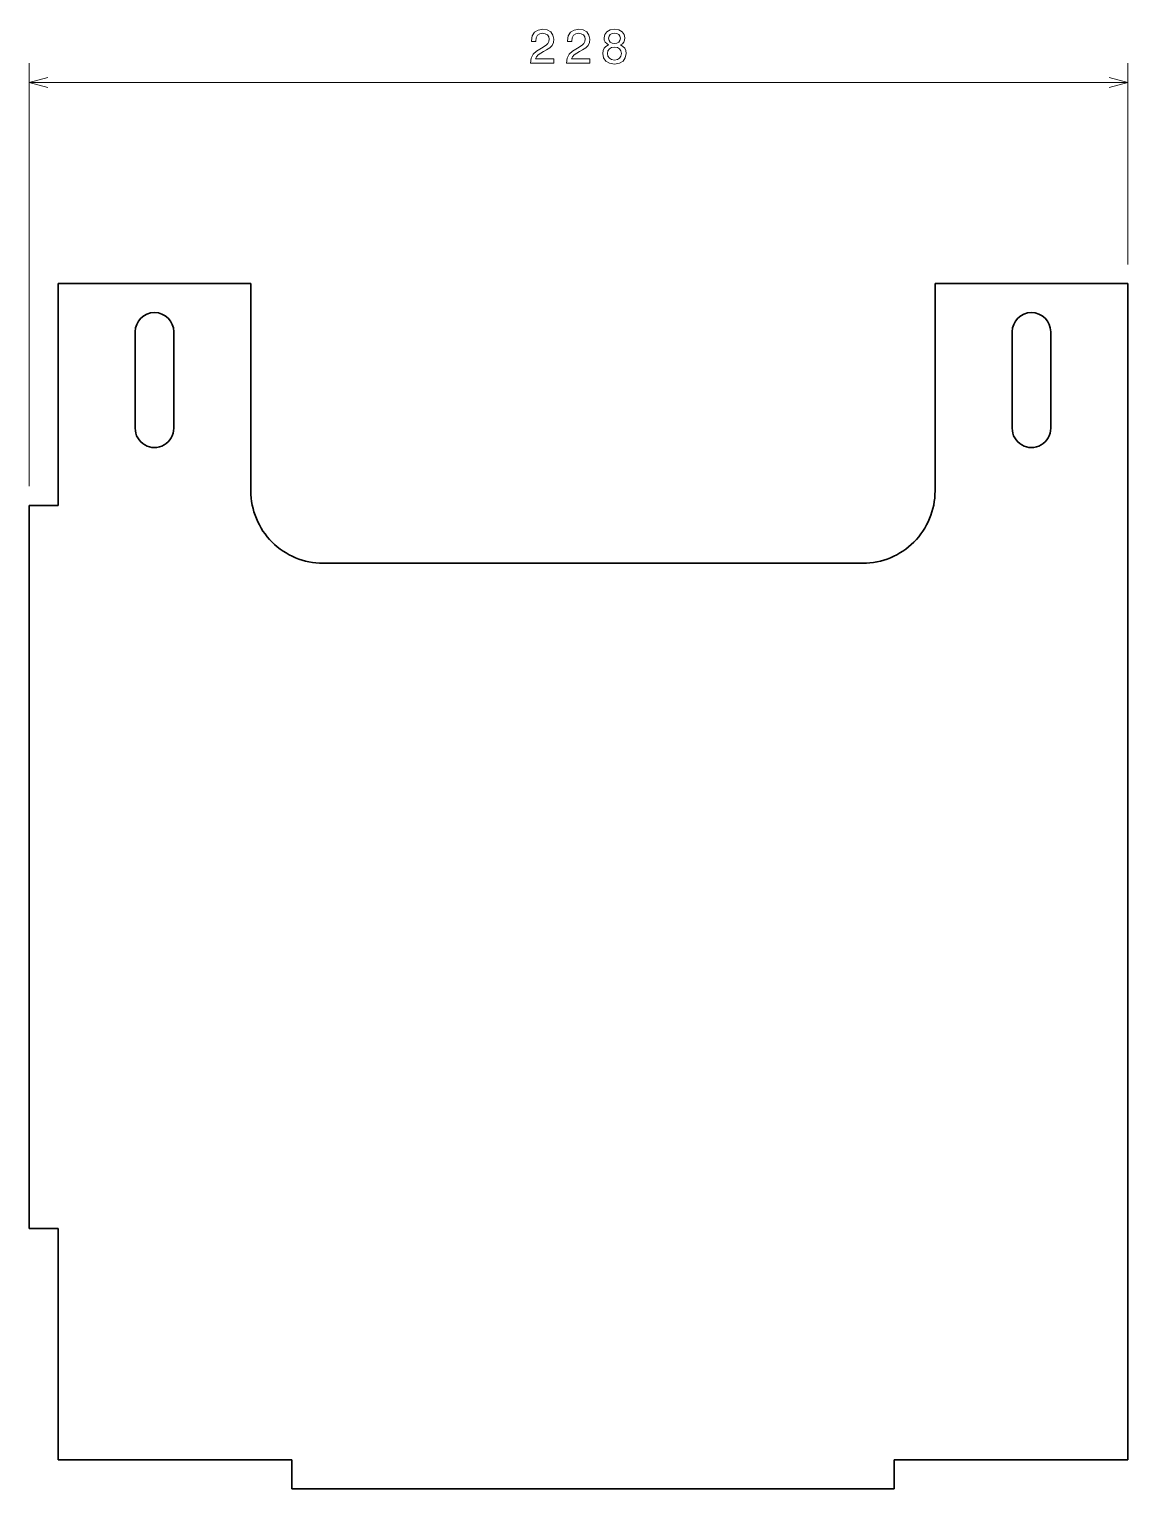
# Model space of a CAD drawing. Extents: x 163 to 277, y 87 to 239.
import ezdxf

# ---------------------------------------------------------------- set-up
doc = ezdxf.new("R2010")
doc.units = 0

msp = doc.modelspace()

# ---------------------------------------------------------------- linework, layer by layer
at = {"color": 7, "lineweight": 13}
for p, q in [((162.512741, 191.469238), (162.512741, 235.338028)), ((276.512756, 214.469238), (276.512756, 235.338028)), ((162.512741, 233.338028), (276.512756, 233.338028))]:
    msp.add_line(p, q, dxfattribs=at)
at = {"color": 7, "lineweight": 35}
for p, q in [((165.512741, 212.469238), (165.512741, 189.469238)), ((185.512741, 212.469238), (165.512741, 212.469238)), ((185.512741, 190.969238), (185.512741, 212.469238)), ((276.512756, 212.469238), (256.512756, 212.469238)), ((256.512756, 212.469238), (256.512756, 190.969238)), ((276.512756, 90.469238), (276.512756, 212.469238)), ((162.512741, 114.469238), (162.512741, 189.469238)), ((193.012741, 183.469238), (249.012741, 183.469238)), ((165.512741, 114.469238), (165.512741, 90.469238)), ((165.512741, 90.469238), (189.762741, 90.469238)), ((252.262741, 90.469238), (276.512756, 90.469238)), ((252.262741, 87.469238), (189.762741, 87.469238))]:
    msp.add_line(p, q, dxfattribs=at)
at = {"color": 7, "lineweight": 35, "ltscale": 0.25}
for p, q in [((173.512741, 197.469238), (173.512741, 207.469238)), ((177.512741, 197.469238), (177.512741, 207.469238)), ((264.512756, 197.469238), (264.512756, 207.469238)), ((268.512756, 197.469238), (268.512756, 207.469238))]:
    msp.add_line(p, q, dxfattribs=at)
at = {"color": 7, "lineweight": 35, "ltscale": 0.075}
for p, q in [((162.512741, 189.469238), (165.512741, 189.469238)), ((165.512741, 114.469238), (162.512741, 114.469238)), ((189.762741, 90.469238), (189.762741, 87.469238)), ((252.262741, 87.469238), (252.262741, 90.469238))]:
    msp.add_line(p, q, dxfattribs=at)
at = {"color": 7, "lineweight": 13}
for points in [[(214.546173, 235.338028), (216.951782, 235.338028), (216.951782, 235.771744), (215.050491, 235.771744), (215.156403, 236.008774), (215.337952, 236.20546), (215.897751, 236.563538), (216.195313, 236.714828), (216.528152, 236.931686), (216.765198, 237.183853), (216.901352, 237.4814), (216.951782, 237.81929), (216.866058, 238.24292), (216.629028, 238.575775), (216.265915, 238.787598), (215.79689, 238.863251), (215.312744, 238.777512), (214.94458, 238.540482), (214.70755, 238.162231), (214.626862, 237.662949), (214.626862, 237.592346), (215.0858, 237.592346), (215.0858, 237.63269), (215.13118, 237.975632), (215.267349, 238.227798), (215.484207, 238.389175), (215.771667, 238.444656), (216.064178, 238.394226), (216.281036, 238.268143), (216.422241, 238.071457), (216.472687, 237.824341), (216.437378, 237.592346), (216.341553, 237.39566), (216.180176, 237.224197), (215.958267, 237.072891), (215.660721, 236.911514), (215.166489, 236.598831), (214.818512, 236.265976), (214.611725, 235.862518), (214.546173, 235.353165)], [(218.282196, 235.338028), (220.687805, 235.338028), (220.687805, 235.771744), (218.786514, 235.771744), (218.892426, 236.008774), (219.073975, 236.20546), (219.633774, 236.563538), (219.931335, 236.714828), (220.264175, 236.931686), (220.501221, 237.183853), (220.637375, 237.4814), (220.687805, 237.81929), (220.602081, 238.24292), (220.365051, 238.575775), (220.001938, 238.787598), (219.532913, 238.863251), (219.048767, 238.777512), (218.680603, 238.540482), (218.443573, 238.162231), (218.362885, 237.662949), (218.362885, 237.592346), (218.821823, 237.592346), (218.821823, 237.63269), (218.867203, 237.975632), (219.003372, 238.227798), (219.22023, 238.389175), (219.50769, 238.444656), (219.800201, 238.394226), (220.017059, 238.268143), (220.158264, 238.071457), (220.20871, 237.824341), (220.173401, 237.592346), (220.077576, 237.39566), (219.916199, 237.224197), (219.69429, 237.072891), (219.396744, 236.911514), (218.902512, 236.598831), (218.554535, 236.265976), (218.347748, 235.862518), (218.282196, 235.353165)], [(222.623398, 237.224197), (222.366196, 237.082977), (222.189682, 236.886292), (222.078735, 236.639175), (222.043427, 236.341629), (222.124115, 235.892776), (222.35611, 235.5448), (222.734344, 235.322891), (223.248764, 235.237167), (223.758133, 235.322891), (224.136368, 235.5448), (224.368362, 235.892776), (224.454102, 236.341629), (224.413757, 236.639175), (224.307846, 236.886292), (224.126282, 237.082977), (223.874115, 237.224197), (224.075851, 237.34523), (224.217072, 237.511658), (224.302795, 237.713394), (224.333054, 237.96051), (224.252365, 238.318573), (224.040558, 238.606033), (223.697601, 238.792633), (223.248764, 238.863251), (222.794876, 238.792633), (222.451935, 238.606033), (222.235077, 238.318573), (222.159424, 237.96051), (222.184647, 237.713394), (222.270386, 237.511658)], [(222.638535, 237.920166), (222.678879, 238.142059), (222.799911, 238.313538), (222.991562, 238.419434), (223.248764, 238.459793), (223.500916, 238.419434), (223.692566, 238.313538), (223.813599, 238.142059), (223.858994, 237.920166), (223.813599, 237.693222), (223.692566, 237.516708), (223.500916, 237.400711), (223.248764, 237.365402), (222.991562, 237.405746), (222.799911, 237.516708), (222.678879, 237.693222)], [(222.527588, 236.351715), (222.572968, 236.619003), (222.719223, 236.82074), (222.946167, 236.951859), (223.248764, 236.997253), (223.54631, 236.951859), (223.773254, 236.82074), (223.91951, 236.619003), (223.96994, 236.351715), (223.91951, 236.064255), (223.773254, 235.847397), (223.54631, 235.706177), (223.248764, 235.660797), (222.946167, 235.706177), (222.719223, 235.847397), (222.572968, 236.064255)]]:
    msp.add_lwpolyline(points, close=True, dxfattribs=at)
for points in [[(164.444595, 233.855667), (162.512741, 233.338028), (164.444595, 232.820389)], [(274.580872, 232.820389), (276.512756, 233.338028), (274.580872, 233.855667)]]:
    msp.add_lwpolyline(points, dxfattribs=at)
at = {"color": 7, "lineweight": 35}
for centre, radius, start, end in [((175.512741, 207.469238), 2, 0, 179.999995), ((266.512756, 207.469238), 2, 0, 179.999995), ((175.512741, 197.469238), 2, 179.999995, 0), ((266.512756, 197.469238), 2, 179.999995, 0), ((193.012741, 190.969238), 7.5, 179.999995, 269.999997), ((249.012741, 190.969238), 7.5, 269.999997, 0)]:
    msp.add_arc(centre, radius, start, end, dxfattribs=at)

doc.saveas('drawing.dxf')
